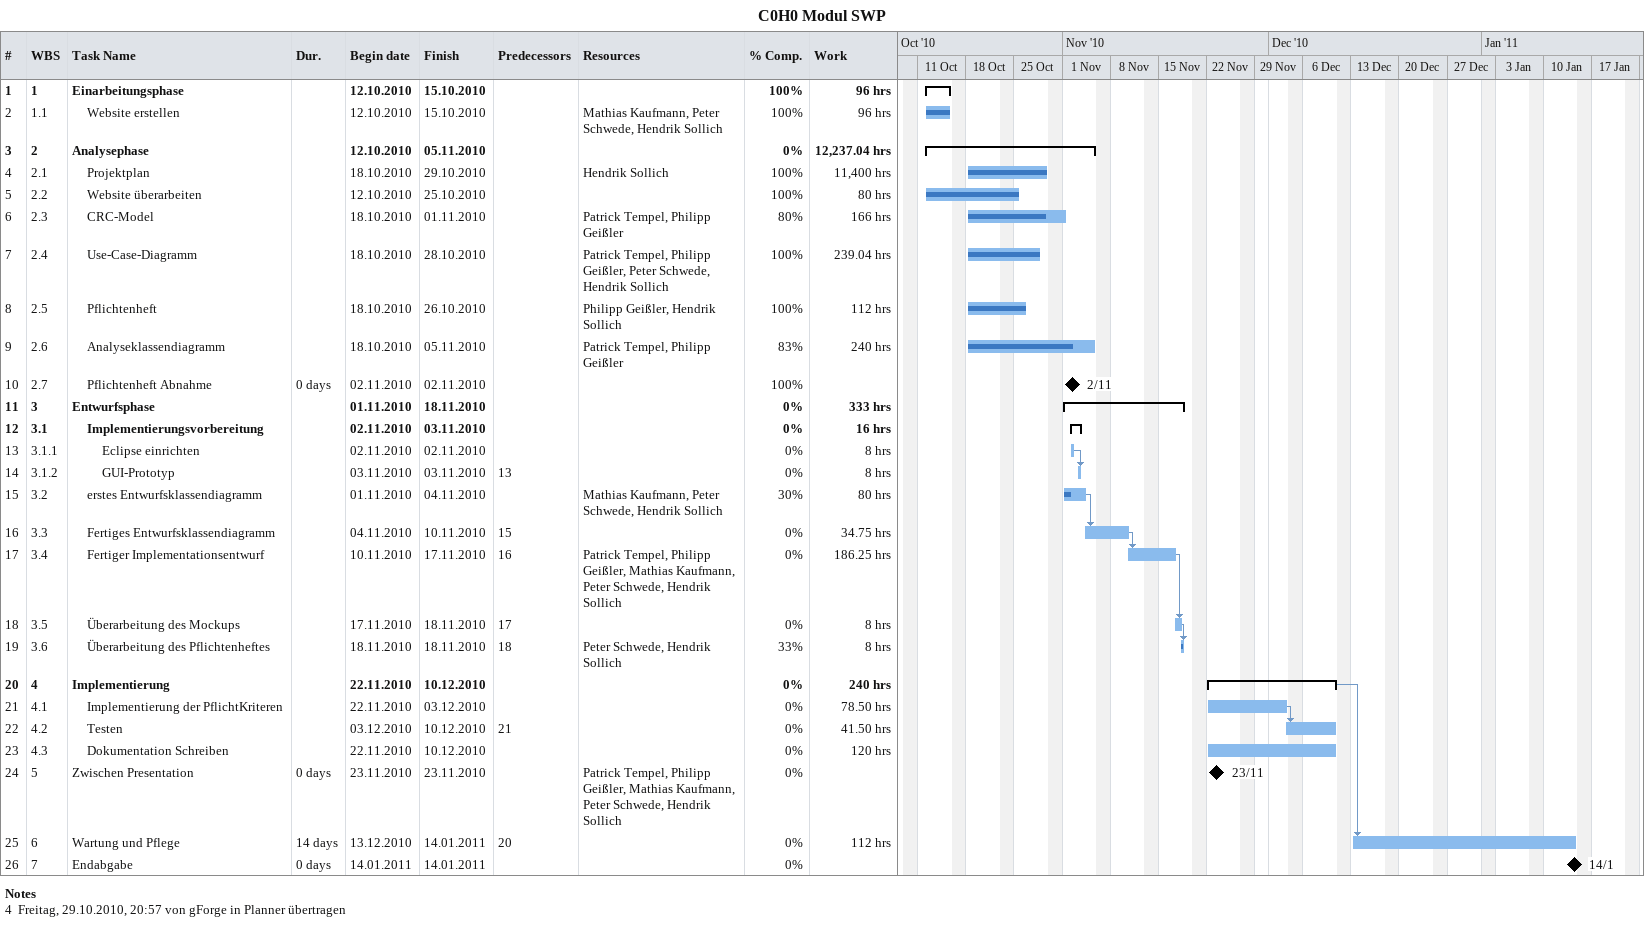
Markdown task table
C0H0 Modul SWP

| ID | WBS | Task | Duration | Start | Finish | Predecessors | Resources | % complete | Work (h) |
|---|---|---|---|---|---|---|---|---|---|
| 1 | 1 | **Einarbeitungsphase** |  | 2010-10-12 | 2010-10-15 |  |  | 100 | 96 |
| 2 | 1.1 | Website erstellen |  | 2010-10-12 | 2010-10-15 |  | Mathias Kaufmann, Peter Schwede, Hendrik Sollich | 100 | 96 |
| 3 | 2 | **Analysephase** |  | 2010-10-12 | 2010-11-05 |  |  | 0 | 12237.04 |
| 4 | 2.1 | Projektplan |  | 2010-10-18 | 2010-10-29 |  | Hendrik Sollich | 100 | 11400 |
| 5 | 2.2 | Website überarbeiten |  | 2010-10-12 | 2010-10-25 |  |  | 100 | 80 |
| 6 | 2.3 | CRC-Model |  | 2010-10-18 | 2010-11-01 |  | Patrick Tempel, Philipp Geißler | 80 | 166 |
| 7 | 2.4 | Use-Case-Diagramm |  | 2010-10-18 | 2010-10-28 |  | Patrick Tempel, Philipp Geißler, Peter Schwede, Hendrik Sollich | 100 | 239.04 |
| 8 | 2.5 | Pflichtenheft |  | 2010-10-18 | 2010-10-26 |  | Philipp Geißler, Hendrik Sollich | 100 | 112 |
| 9 | 2.6 | Analyseklassendiagramm |  | 2010-10-18 | 2010-11-05 |  | Patrick Tempel, Philipp Geißler | 83 | 240 |
| 10 | 2.7 | Pflichtenheft Abnahme | 0d | 2010-11-02 | 2010-11-02 |  |  | 100 |  |
| 11 | 3 | **Entwurfsphase** |  | 2010-11-01 | 2010-11-18 |  |  | 0 | 333 |
| 12 | 3.1 | **Implementierungsvorbereitung** |  | 2010-11-02 | 2010-11-03 |  |  | 0 | 16 |
| 13 | 3.1.1 | Eclipse einrichten |  | 2010-11-02 | 2010-11-02 |  |  | 0 | 8 |
| 14 | 3.1.2 | GUI-Prototyp |  | 2010-11-03 | 2010-11-03 | 13 |  | 0 | 8 |
| 15 | 3.2 | erstes Entwurfsklassendiagramm |  | 2010-11-01 | 2010-11-04 |  | Mathias Kaufmann, Peter Schwede, Hendrik Sollich | 30 | 80 |
| 16 | 3.3 | Fertiges Entwurfsklassendiagramm |  | 2010-11-04 | 2010-11-10 | 15 |  | 0 | 34.75 |
| 17 | 3.4 | Fertiger Implementationsentwurf |  | 2010-11-10 | 2010-11-17 | 16 | Patrick Tempel, Philipp Geißler, Mathias Kaufmann, Peter Schwede, Hendrik Sollich | 0 | 186.25 |
| 18 | 3.5 | Überarbeitung des Mockups |  | 2010-11-17 | 2010-11-18 | 17 |  | 0 | 8 |
| 19 | 3.6 | Überarbeitung des Pflichtenheftes |  | 2010-11-18 | 2010-11-18 | 18 | Peter Schwede, Hendrik Sollich | 33 | 8 |
| 20 | 4 | **Implementierung** |  | 2010-11-22 | 2010-12-10 |  |  | 0 | 240 |
| 21 | 4.1 | Implementierung der PflichtKriteren |  | 2010-11-22 | 2010-12-03 |  |  | 0 | 78.50 |
| 22 | 4.2 | Testen |  | 2010-12-03 | 2010-12-10 | 21 |  | 0 | 41.50 |
| 23 | 4.3 | Dokumentation Schreiben |  | 2010-11-22 | 2010-12-10 |  |  | 0 | 120 |
| 24 | 5 | Zwischen Presentation | 0d | 2010-11-23 | 2010-11-23 |  | Patrick Tempel, Philipp Geißler, Mathias Kaufmann, Peter Schwede, Hendrik Sollich | 0 |  |
| 25 | 6 | Wartung und Pflege | 14d | 2010-12-13 | 2011-01-14 | 20 |  | 0 | 112 |
| 26 | 7 | Endabgabe | 0d | 2011-01-14 | 2011-01-14 |  |  | 0 |  |

Notes
- 4: Freitag, 29.10.2010, 20:57 von gForge in Planner übertragen
